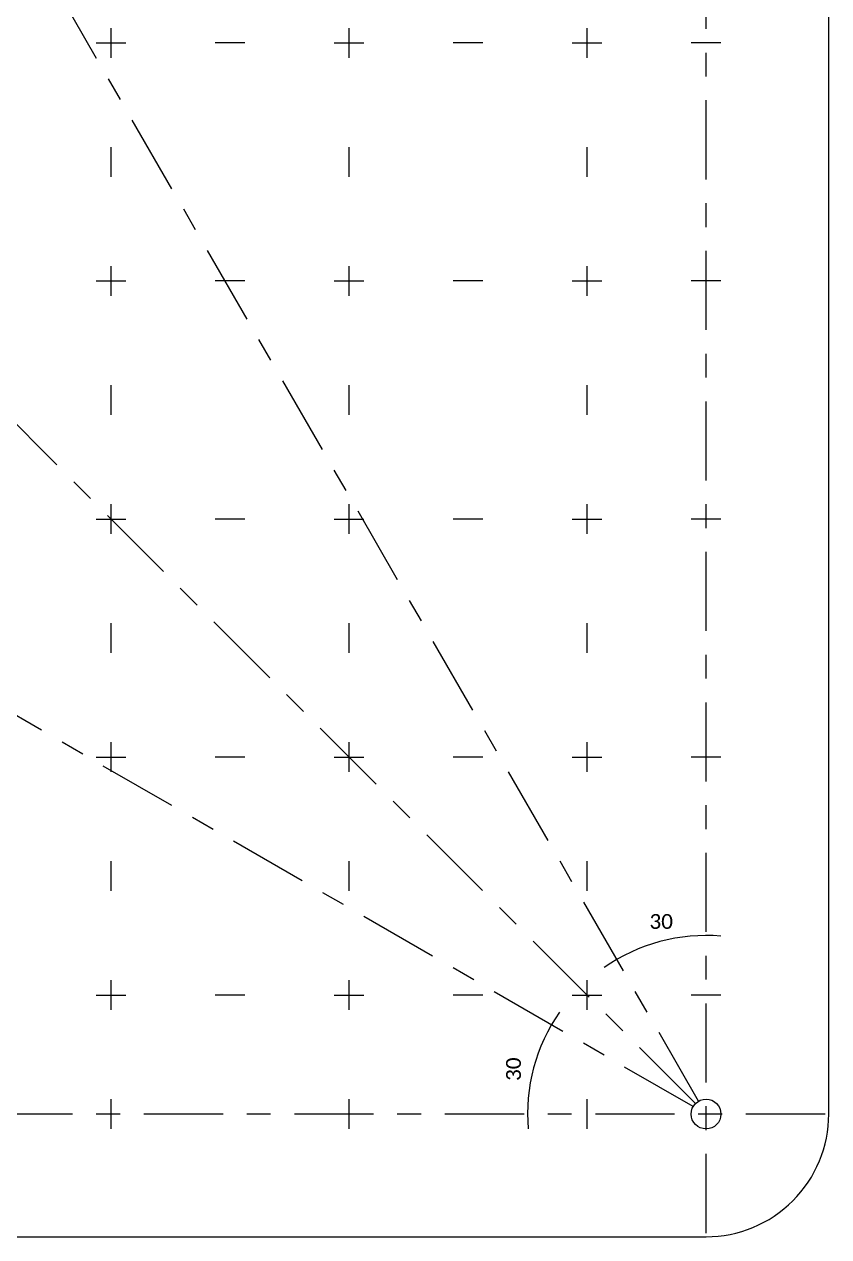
# Model space of a CAD drawing. Header units: inches. Extents: x -51 to 152, y -16 to 48.
# Drawn here: x -39.63 to -36.25, y -11.92 to -6.83 of the extents above; entities that cross this region are included whole.
import ezdxf

# ---------------------------------------------------------------- set-up
doc = ezdxf.new("R2010")
doc.units = ezdxf.units.IN
doc.header["$MEASUREMENT"] = 0
doc.linetypes.add('ACAD_ISO10W100', pattern=[18, 12, -3, 0, -3])
doc.layers.add('NOPLOT', color=40, linetype='Continuous', lineweight=5)
doc.styles.add('Hylian', font='cour.ttf')

# ---------------------------------------------------------------- blocks, each defined once
blk = doc.blocks.new('PlusMinus')
at = {"color": 0}
for p, q in [((0, -0.0625), (0, 0.0625)), ((-0.0625, 0), (0.0625, 0)), ((0.5625, 0), (0.4375, 0)), ((0, -0.5625), (0, -0.4375))]:
    blk.add_line(p, q, dxfattribs=at)

msp = doc.modelspace()

# ---------------------------------------------------------------- linework, layer by layer
at = {"color": 1, "linetype": 'ACAD_ISO10W100', "ltscale": 0.0277}
for p, q in [((-36.8055, -11.3646), (-46.2613, -1.9088)), ((-36.7925, -11.3547), (-42.2461, -1.9088)), ((-36.7613, -11.9088), (-36.7613, -1.9088)), ((-36.8154, -11.3776), (-51.2613, -3.0372)), ((-36.2613, -11.4088), (-51.2613, -11.4088))]:
    msp.add_line(p, q, dxfattribs=at)
at = {"color": 1}
for start, end in [(85.2198, 124.7802), (145.2198, 184.7802)]:
    msp.add_arc((-36.7613, -11.4088), 0.75, start, end, dxfattribs=at)
at = {"layer": 'NOPLOT'}
msp.add_lwpolyline([(-36.2457, -11.4088), (-36.2457, -2.4088, 0.414214), (-36.7613, -1.8932), (-50.7613, -1.8932, 0.414214), (-51.2769, -2.4088), (-51.2769, -11.4088, 0.414214), (-50.7613, -11.9244), (-36.7613, -11.9244, 0.414214)], format="xyb", close=True, dxfattribs=at)
msp.add_circle((-36.7613, -11.4088), 0.0625, dxfattribs=at)

# ---------------------------------------------------------------- block references
at = {"color": 1}
for p in [(-39.2613, -6.9088), (-38.2613, -6.9088), (-37.2613, -6.9088), (-39.2613, -7.9088), (-38.2613, -7.9088), (-37.2613, -7.9088), (-39.2613, -8.9088), (-38.2613, -8.9088), (-37.2613, -8.9088), (-39.2613, -9.9088), (-38.2613, -9.9088), (-37.2613, -9.9088), (-39.2613, -10.9088), (-38.2613, -10.9088), (-37.2613, -10.9088)]:
    msp.add_blockref('PlusMinus', p, dxfattribs=at)

# ---------------------------------------------------------------- texts
at = {"color": 1, "insert": (-36.9496, -10.5685), "char_height": 0.0625, "attachment_point": 2, "style": 'Hylian'}
msp.add_mtext_dynamic_manual_height_columns('{\\fCalibri|b0|i0|c0|p34;30}', width=1.642078, gutter_width=1.25, heights=[0], dxfattribs=at)
at = {"color": 1, "insert": (-37.6016, -11.2205), "char_height": 0.0625, "attachment_point": 2, "rotation": 90, "style": 'Hylian'}
msp.add_mtext_dynamic_manual_height_columns('{\\fCalibri|b0|i0|c0|p34;30}', width=1.642078, gutter_width=1.25, heights=[0], dxfattribs=at)

doc.saveas('drawing.dxf')
